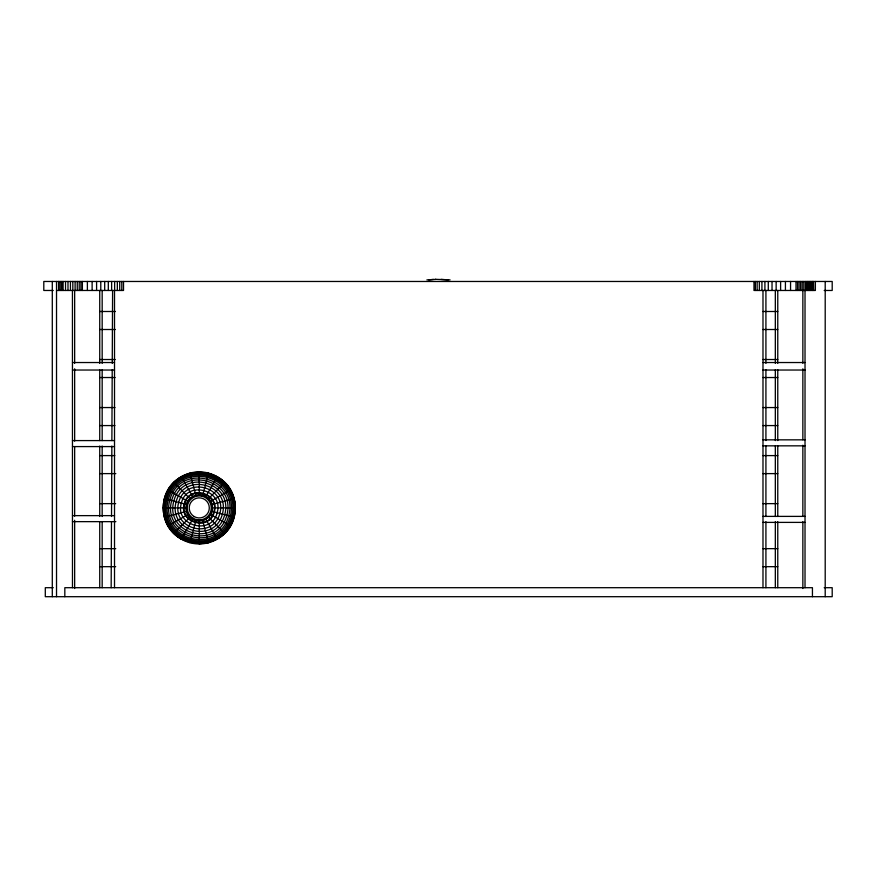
<?xml version="1.0" encoding="UTF-8"?>
<svg xmlns="http://www.w3.org/2000/svg" width="876" height="876" viewBox="0 0 876 876"><rect width="100%" height="100%" fill="white"/><g stroke="black" fill="none" stroke-linecap="round" stroke-linejoin="round"><path stroke-width="1.31" d="M111.164 587.697L111.482 521.647M111.515 516.501L111.854 446.048M111.876 440.584L112.216 369.814M112.248 363.387L112.599 290.471M163.232 507.905C163.79 460.853 234.735 460.853 235.294 507.905C234.735 554.968 163.79 554.968 163.232 507.905L186.216 507.905C185.581 491.151 212.945 491.151 212.31 507.905C212.945 524.669 185.581 524.669 186.216 507.905M189.939 542.704L195.885 520.508M202.641 495.301L208.587 473.106M181.244 539.112L192.742 519.205A13.052 13.052 0 0 0 212.31 507.905L235.294 507.905A36.026 36.026 0 0 0 181.244 476.708A36.026 36.026 0 0 0 181.244 539.112A36.026 36.026 0 0 0 235.294 507.905M205.783 496.604L217.281 476.708M224.628 533.276C233.41 524.187 236.969 510.883 233.914 498.63M173.787 533.385L190.037 517.136M208.488 498.685L224.738 482.435M168.061 525.918L187.968 514.431M210.558 501.39L230.465 489.892M217.193 538.97L208.543 542.551L199.268 543.777M448.194 279.86L441.088 279.389M450.078 279.882L435.372 279.313M164.469 517.234L186.665 511.288M211.861 504.532L234.067 498.586M433.456 279.422L428.769 279.86M435.876 279.389L426.886 279.882M53.261 290.471L43.8 290.471L43.8 281.47L832.2 281.47L832.2 290.471L824.196 290.471M56.524 290.471L123.516 290.471L123.516 281.47M99.733 311.495L115.435 311.495M762.941 311.495L777.768 311.495M99.733 329.507L115.358 329.507M762.941 329.507L777.768 329.507M99.733 359.521L115.227 359.521M762.941 359.521L777.768 359.521M72.478 362.533L114.515 362.533M762.985 362.533L805.022 362.533M72.478 370.033L114.515 370.033M762.985 370.033L805.022 370.033M99.733 377.534L115.139 377.534M762.941 377.534L777.768 377.534M99.733 407.559L115.008 407.559M762.941 407.559L777.768 407.559M99.733 425.572L114.931 425.572M762.941 425.572L777.768 425.572M762.985 439.84L805.022 439.84M72.478 440.584L114.515 440.584M762.985 445.84L805.022 445.84M72.478 446.585L114.515 446.585M99.733 455.597L114.8 455.597M762.941 455.597L777.768 455.597M99.733 473.609L115.818 473.609M762.941 473.609L777.768 473.609M99.733 503.634L115.676 503.634M762.93 503.634L777.768 503.634M72.478 515.635L114.515 515.635M762.985 516.391L805.022 516.391M72.478 521.647L115.873 521.647M762.985 522.392L805.022 522.392M99.733 548.661L115.752 548.661M762.93 548.661L777.768 548.661M99.733 566.673L115.676 566.673M762.93 566.673L777.768 566.673M53.305 587.697L45.3 587.697L45.3 596.698L832.2 596.698L832.2 587.697L824.196 587.697M164.469 498.586L186.665 504.532M211.861 511.288L234.067 517.234M168.061 489.892L187.968 501.39M210.558 514.431L230.465 525.918M181.332 538.97C161.447 527.976 157.538 498.313 173.897 482.545C189.665 466.185 219.329 470.084 230.322 489.98M173.787 482.435L190.037 498.685M208.488 517.136L224.738 533.385M181.244 476.708L192.742 496.604A13.052 13.052 0 0 1 212.31 507.905M205.783 519.205L217.281 539.112M189.939 473.106L195.885 495.301M202.641 520.508L208.587 542.704M813.53 281.47L813.705 290.471M812.03 281.47L812.041 290.471M810.366 281.47L810.377 290.471M808.712 281.47L808.723 290.471M805.427 281.47L805.438 290.471M803.807 281.47L803.818 290.471M802.208 281.47L802.219 290.471M800.62 281.47L800.631 290.471M799.065 281.47L799.065 290.471M797.521 281.47L797.532 290.471M825.203 281.47L825.203 596.698M815.37 281.47L815.37 290.471L753.984 290.471L753.984 281.47M812.435 596.698L812.435 587.697L64.824 587.697L64.824 596.698M812.26 281.47L812.26 290.471M809.599 281.47L809.599 290.471M805.022 290.471L805.022 587.697M802.854 291.018L802.854 363.343M802.854 368.807L802.854 439.763M802.854 445.227L802.854 516.183M802.854 521.647L802.854 588.508M796.01 281.47L796.01 290.471M790.557 281.47L790.557 290.471M785.422 281.47L785.422 290.471M780.615 281.47L780.615 290.471M777.768 290.471L777.768 363.387M777.768 369.814L777.768 440.584M777.768 446.048L777.768 516.501M777.768 521.647L777.768 587.697M776.147 281.47L776.147 290.471M775.326 290.471L775.326 363.387M775.326 369.814L775.326 440.584M775.326 446.048L775.326 516.501M775.326 521.647L775.326 587.697M772.03 281.47L772.03 290.471M768.285 281.47L768.285 290.471M765.92 290.471L765.92 363.387M765.92 369.814L765.92 440.584M765.92 446.048L765.92 516.501M765.92 521.647L765.92 587.697M764.912 281.47L764.912 290.471M762.985 290.471L762.985 587.697M761.923 281.47L761.923 290.471M759.328 281.47L759.328 290.471M757.138 281.47L757.138 290.471M755.353 281.47L755.353 290.471M199.268 471.879L199.268 494.863M199.268 520.957L199.268 543.93M121.786 281.47L121.786 290.471M119.716 281.47L119.716 290.471M117.34 281.47L117.34 290.471M114.636 281.47L114.636 290.471M114.515 290.471L114.515 587.697M111.624 281.47L111.624 290.471M108.306 281.47L108.306 290.471M104.693 281.47L104.693 290.471M102.174 290.471L102.174 363.387M102.174 369.814L102.174 440.584M102.174 446.048L102.174 516.501M102.174 521.647L102.174 587.697M100.784 281.47L100.784 290.471M99.733 290.471L99.733 363.387M99.733 369.814L99.733 440.584M99.733 446.048L99.733 516.501M99.733 521.647L99.733 587.697M96.59 281.47L96.59 290.471M92.122 281.47L92.122 290.471M87.381 281.47L87.381 290.471M82.377 281.47L82.377 290.471M80.921 281.47L80.921 290.471M79.201 281.47L79.201 290.471M77.252 281.47L77.252 290.471M75.106 281.47L75.106 290.471M74.657 291.018L74.657 363.343M74.657 368.807L74.657 441.132M74.657 446.585L74.657 516.183M74.657 520.278L74.657 588.508M72.828 281.47L72.828 290.471M72.445 290.471L72.478 587.697M70.43 281.47L70.43 290.471M67.989 281.47L67.989 290.471M65.525 281.47L65.525 290.471M63.105 281.47L63.105 290.471M61.878 281.47L61.878 290.471M60.773 281.47L60.773 290.471M59.053 281.47L59.053 290.471M58.561 281.47L58.561 290.471M56.524 281.47L56.524 596.698M52.297 281.47L52.297 596.698M192.742 519.205A13.052 13.052 0 0 1 192.742 496.604M165.071 498.751C153.639 543.536 220.96 561.582 233.454 517.07C244.886 472.274 177.565 454.239 165.071 498.751M165.838 498.948C154.647 542.748 220.478 560.388 232.688 516.862C243.878 473.073 178.047 455.432 165.838 498.948M166.889 499.232C156.059 541.653 219.81 558.735 231.636 516.588C242.466 474.168 178.715 457.086 166.889 499.232M168.225 499.594C157.844 540.262 218.956 556.632 230.3 516.227C240.681 475.558 179.569 459.177 168.225 499.594M169.834 500.021C159.202 538.127 218.847 554.103 228.691 515.789C239.323 477.694 179.679 461.707 169.834 500.021M171.696 500.524C161.742 536.211 217.598 551.179 226.829 515.296C236.783 479.61 180.927 464.641 171.696 500.524M173.809 501.083C164.611 534.053 216.197 547.872 224.716 514.727C233.914 481.767 182.328 467.948 173.809 501.083M176.131 501.707C167.776 531.655 214.653 544.215 222.394 514.102C230.749 484.154 183.872 471.595 176.131 501.707M178.66 502.386C171.214 529.06 212.967 540.251 219.865 513.435C227.311 486.749 185.559 475.569 178.66 502.386M181.365 503.109C174.335 525.874 211.872 535.937 217.16 512.701C224.201 489.947 186.654 479.884 181.365 503.109M184.212 503.875C178.299 523.016 209.868 531.469 214.313 511.945C220.226 492.805 188.658 484.351 184.212 503.875M184.683 503.996C178.945 522.545 209.539 530.736 213.843 511.814C219.58 493.276 188.986 485.074 184.683 503.996M807.07 290.471L807.07 281.47L807.07 290.471M193.257 518.307A12.012 12.012 0 0 0 211.269 507.905A12.012 12.012 0 0 0 193.257 497.513A12.012 12.012 0 0 0 193.257 518.307M194.242 516.61A10.052 10.052 0 0 0 209.309 507.905A10.052 10.052 0 0 0 194.242 499.2A10.052 10.052 0 0 0 194.242 516.61"/></g></svg>
